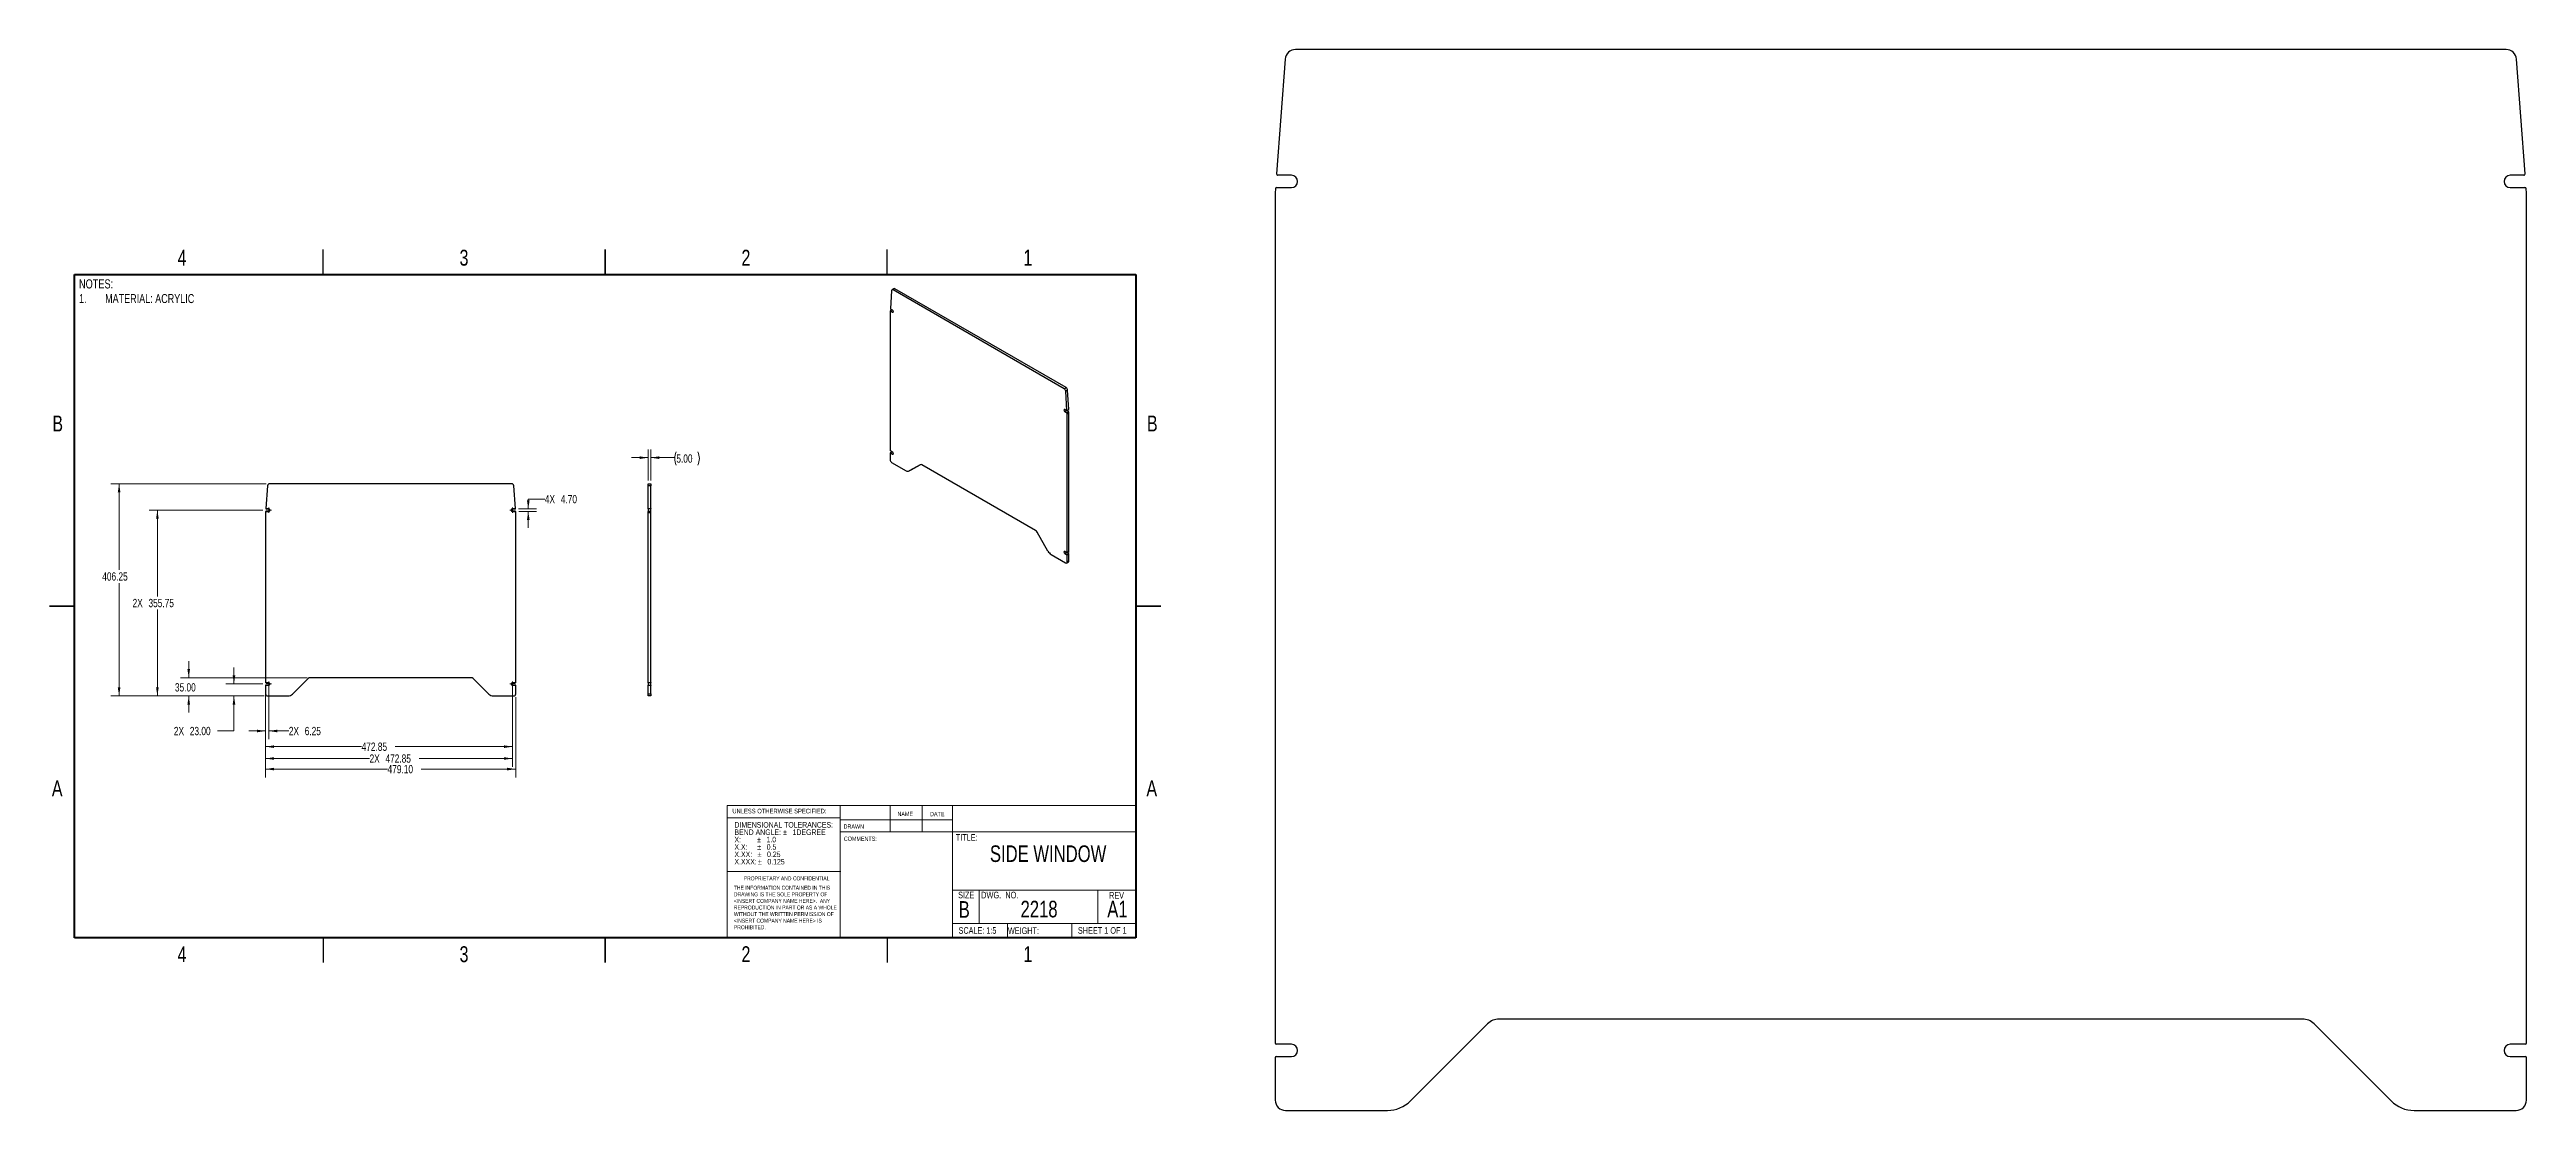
# Model space of a CAD drawing. Header units: millimetres. Extents: x 3 to 952, y -53 to 353.
import ezdxf

# ---------------------------------------------------------------- set-up
doc = ezdxf.new("R2010")
doc.units = ezdxf.units.MM
doc.styles.add('SLDTEXTSTYLE0', font='TXT', dxfattribs={"width": 0.75})
doc.styles.add('SLDTEXTSTYLE1', font='TXT', dxfattribs={"width": 0.6875})
doc.styles.add('SLDTEXTSTYLE2', font='TXT', dxfattribs={"width": 0.694444})
doc.dimstyles.new('SLDDIMSTYLE0', dxfattribs={"dimtxt": 3.175, "dimasz": 3.302, "dimexe": 0, "dimexo": 0.0625, "dimgap": 0.79375, "dimtad": 0, "dimtih": 1, "dimtoh": 1, "dimlfac": 5, "dimrnd": 1e-09, "dimzin": 12, "dimdsep": 46, "dimtxsty": 'SLDTEXTSTYLE0', "dimsah": 1, "dimcen": 0.09, "dimadec": 0, "dimazin": 3, "dimtfac": 1, "dimtofl": 0, "dimtmove": 0, "dimatfit": 3, "dimfxl": 1, "dimfrac": 2, "dimtolj": 1, "dimtzin": 12, "dimarcsym": 0})
doc.dimstyles.new('SLDDIMSTYLE1', dxfattribs={"dimtxt": 3.175, "dimasz": 3.302, "dimexe": 0, "dimexo": 0.0625, "dimgap": 0.79375, "dimtad": 0, "dimtih": 1, "dimtoh": 1, "dimlfac": 5, "dimrnd": 1e-09, "dimzin": 4, "dimdsep": 46, "dimtxsty": 'SLDTEXTSTYLE0', "dimsah": 1, "dimcen": 0.09, "dimadec": 0, "dimazin": 1, "dimtfac": 1, "dimtofl": 0, "dimtmove": 0, "dimatfit": 3, "dimfxl": 1, "dimfrac": 2, "dimtolj": 1, "dimtzin": 12, "dimarcsym": 0})
doc.dimstyles.new('SLDDIMSTYLE2', dxfattribs={"dimtxt": 3.175, "dimasz": 3.302, "dimexe": 0, "dimexo": 0.0625, "dimgap": 0.79375, "dimtad": 0, "dimtih": 1, "dimtoh": 1, "dimlfac": 5, "dimrnd": 1e-09, "dimzin": 4, "dimdsep": 46, "dimtxsty": 'SLDTEXTSTYLE0', "dimsah": 1, "dimcen": 0.09, "dimadec": 0, "dimazin": 1, "dimtfac": 1, "dimtmove": 0, "dimatfit": 0, "dimfxl": 1, "dimfrac": 2, "dimtolj": 1, "dimtzin": 12, "dimarcsym": 0})
doc.dimstyles.new('SLDDIMSTYLE3', dxfattribs={"dimtxt": 3.175, "dimasz": 3.302, "dimexe": 0, "dimexo": 0.0625, "dimgap": 0.79375, "dimtad": 0, "dimtih": 1, "dimtoh": 1, "dimlfac": 5, "dimrnd": 1e-09, "dimzin": 12, "dimdsep": 46, "dimtxsty": 'SLDTEXTSTYLE0', "dimsah": 1, "dimcen": 0.09, "dimadec": 0, "dimazin": 3, "dimtfac": 1, "dimtmove": 0, "dimatfit": 0, "dimfxl": 1, "dimfrac": 2, "dimtolj": 1, "dimtzin": 12, "dimarcsym": 0})

# ---------------------------------------------------------------- blocks, each defined once
blk = doc.blocks.new('SW_NOTE_0')
at = {"color": 0, "linetype": 'Continuous', "lineweight": 0, "attachment_point": 1, "style": 'SLDTEXTSTYLE0'}
for s, insert, char_height in [('NOTES:', (0, 4.51), 3.5), ('1.', (0, -1.15), 3.44), ('MATERIAL: ACRYLIC', (10, -1.15), 3.4396)]:
    blk.add_mtext(s, dxfattribs=dict(at, insert=insert, char_height=char_height))
blk = doc.blocks.new('SW_NOTE_1')
at = {"color": 0, "linetype": 'Continuous', "lineweight": 0, "char_height": 1.524, "attachment_point": 1, "style": 'SLDTEXTSTYLE0'}
for s, insert in [('THE INFORMATION CONTAINED IN THIS', (0, 1.96)), ('WITHOUT THE WRITTEN PERMISSION OF', (0, -8.13)), ('<INSERT COMPANY NAME HERE>.  ANY', (0, -3.08)), ('DRAWING IS THE SOLE PROPERTY OF', (0, -0.56)), ('REPRODUCTION IN PART OR AS A WHOLE', (0, -5.61)), ('<INSERT COMPANY NAME HERE> IS', (0, -10.66)), ('PROHIBITED.', (0, -13.18))]:
    blk.add_mtext(s, dxfattribs=dict(at, insert=insert))
blk = doc.blocks.new('SW_NOTE_2')
at = {"color": 0, "linetype": 'Continuous', "lineweight": 0, "attachment_point": 1, "style": 'SLDTEXTSTYLE0'}
for s, insert, char_height in [('DIMENSIONAL TOLERANCES:', (0, 2.73), 2.1167), ('X:', (0, -2.92), 2.117), ('X.X:', (0, -5.74), 2.117), ('X.XX:', (0, -8.56), 2.117), ('BEND ANGLE:', (0, -0.09), 2.1167), ('%%p', (8.66, -2.92), 2.117), ('%%p', (8.74, -5.74), 2.117), ('%%p', (8.87, -8.56), 2.117), ('1.0', (12.26, -2.92), 2.117), ('0.5', (12.34, -5.74), 2.117), ('0.25', (12.48, -8.56), 2.117), ('%%p', (18.66, -0.09), 2.117), ('1DEGREE', (22.27, -0.09), 2.117), ('X.XXX:', (0, -11.38), 2.117), ('%%p', (9, -11.38), 2.117), ('0.125', (12.61, -11.38), 2.117)]:
    blk.add_mtext(s, dxfattribs=dict(at, insert=insert, char_height=char_height))
blk = doc.blocks.new('_D')
at = {"color": 7, "linetype": 'Continuous', "lineweight": 18}
for p, q in [((86.16, 186.54), (26.64, 186.54)), ((29.81, 186.54), (29.81, 153.58)), ((29.81, 105.29), (29.81, 148.54)), ((85.4, 105.29), (26.64, 105.29))]:
    blk.add_line(p, q, dxfattribs=at)
for points in [[(29.81, 186.54), (29.3, 183.24), (30.32, 183.24)], [(29.81, 105.29), (30.32, 108.59), (29.3, 108.59)]]:
    blk.add_solid(points, dxfattribs=at)
at = {"color": 7, "linetype": 'Continuous', "lineweight": 18, "insert": (23.36, 152.64), "char_height": 3.175, "attachment_point": 1, "style": 'SLDTEXTSTYLE0'}
blk.add_mtext('406.25', dxfattribs=at)
blk = doc.blocks.new('_D_1')
at = {"color": 7, "linetype": 'Continuous', "lineweight": 18}
for p, q in [((85.87, 109.19), (85.87, 74.11)), ((181.69, 104.82), (181.69, 74.11)), ((85.87, 77.29), (132.61, 77.29)), ((181.69, 77.29), (145.51, 77.29))]:
    blk.add_line(p, q, dxfattribs=at)
for points in [[(85.87, 77.29), (89.18, 76.78), (89.18, 77.8)], [(181.69, 77.29), (178.39, 77.8), (178.39, 76.78)]]:
    blk.add_solid(points, dxfattribs=at)
at = {"color": 7, "linetype": 'Continuous', "lineweight": 18, "insert": (132.61, 78.86), "char_height": 3.175, "attachment_point": 1, "style": 'SLDTEXTSTYLE0'}
blk.add_mtext('479.10', dxfattribs=at)
blk = doc.blocks.new('_D_2')
at = {"color": 7, "linetype": 'Continuous', "lineweight": 18}
for p, q in [((85.87, 104.82), (85.87, 82.71)), ((180.44, 107.64), (180.44, 82.71)), ((85.87, 85.88), (122.67, 85.88)), ((180.44, 85.88), (135.57, 85.88))]:
    blk.add_line(p, q, dxfattribs=at)
for points in [[(85.87, 85.88), (89.18, 85.37), (89.18, 86.39)], [(180.44, 85.88), (177.14, 86.39), (177.14, 85.37)]]:
    blk.add_solid(points, dxfattribs=at)
at = {"color": 7, "linetype": 'Continuous', "lineweight": 18, "insert": (122.67, 87.45), "char_height": 3.175, "attachment_point": 1, "style": 'SLDTEXTSTYLE0'}
blk.add_mtext('472.85', dxfattribs=at)
blk = doc.blocks.new('_D_3')
at = {"color": 7, "linetype": 'Continuous', "lineweight": 18}
for p, q in [((73.79, 109.89), (73.79, 116.24)), ((84.88, 109.89), (70.62, 109.89)), ((85.4, 105.29), (70.62, 105.29)), ((73.79, 91.88), (73.79, 105.29)), ((67.44, 91.88), (73.79, 91.88))]:
    blk.add_line(p, q, dxfattribs=at)
for points in [[(73.79, 109.89), (74.3, 113.19), (73.28, 113.19)], [(73.79, 105.29), (73.28, 101.99), (74.3, 101.99)]]:
    blk.add_solid(points, dxfattribs=at)
at = {"color": 7, "linetype": 'Continuous', "lineweight": 18, "char_height": 3.175, "attachment_point": 1, "style": 'SLDTEXTSTYLE0'}
for s, insert in [('2X', (50.78, 93.45)), ('23.00', (56.88, 93.45))]:
    blk.add_mtext(s, dxfattribs=dict(at, insert=insert))
blk = doc.blocks.new('_D_4')
at = {"color": 7, "linetype": 'Continuous', "lineweight": 18}
for p, q in [((84.88, 176.44), (41.29, 176.44)), ((44.46, 176.44), (44.46, 143.41)), ((44.46, 105.29), (44.46, 138.37)), ((85.4, 105.29), (41.29, 105.29))]:
    blk.add_line(p, q, dxfattribs=at)
for points in [[(44.46, 176.44), (43.96, 173.14), (44.97, 173.14)], [(44.46, 105.29), (44.97, 108.59), (43.96, 108.59)]]:
    blk.add_solid(points, dxfattribs=at)
at = {"color": 7, "linetype": 'Continuous', "lineweight": 18, "char_height": 3.175, "attachment_point": 1, "style": 'SLDTEXTSTYLE0'}
for s, insert in [('2X', (34.96, 142.46)), ('355.75', (41.06, 142.46))]:
    blk.add_mtext(s, dxfattribs=dict(at, insert=insert))
blk = doc.blocks.new('_D_5')
at = {"color": 7, "linetype": 'Continuous', "lineweight": 18}
for p, q in [((192.83, 180.67), (186.48, 180.67)), ((186.48, 180.67), (186.48, 176.91)), ((182.75, 176.91), (189.66, 176.91)), ((182.84, 175.97), (189.66, 175.97)), ((186.48, 175.97), (186.48, 169.62))]:
    blk.add_line(p, q, dxfattribs=at)
for points in [[(186.48, 176.91), (186.99, 180.21), (185.97, 180.21)], [(186.48, 175.97), (185.97, 172.67), (186.99, 172.67)]]:
    blk.add_solid(points, dxfattribs=at)
at = {"color": 7, "linetype": 'Continuous', "lineweight": 18, "char_height": 3.175, "attachment_point": 1, "style": 'SLDTEXTSTYLE0'}
for s, insert in [('4X', (192.83, 182.24)), ('4.70', (198.93, 182.24))]:
    blk.add_mtext(s, dxfattribs=dict(at, insert=insert))
blk = doc.blocks.new('_D_6')
at = {"color": 7, "linetype": 'Continuous', "lineweight": 18}
for p, q in [((85.87, 104.82), (85.87, 88.71)), ((87.12, 109.09), (87.12, 88.71)), ((85.87, 91.88), (79.52, 91.88)), ((87.12, 91.88), (94.79, 91.88))]:
    blk.add_line(p, q, dxfattribs=at)
for points in [[(85.87, 91.88), (82.57, 92.39), (82.57, 91.37)], [(87.12, 91.88), (90.43, 91.37), (90.43, 92.39)]]:
    blk.add_solid(points, dxfattribs=at)
at = {"color": 7, "linetype": 'Continuous', "lineweight": 18, "char_height": 3.175, "attachment_point": 1, "style": 'SLDTEXTSTYLE0'}
for s, insert in [('2X', (94.79, 93.45)), ('6.25', (100.88, 93.45))]:
    blk.add_mtext(s, dxfattribs=dict(at, insert=insert))
blk = doc.blocks.new('_D_7')
at = {"color": 7, "linetype": 'Continuous', "lineweight": 18}
for p, q in [((85.87, 104.82), (85.87, 78.16)), ((180.44, 109.09), (180.44, 78.16)), ((85.87, 81.34), (125.71, 81.34)), ((180.44, 81.34), (144.71, 81.34))]:
    blk.add_line(p, q, dxfattribs=at)
for points in [[(85.87, 81.34), (89.18, 80.83), (89.18, 81.85)], [(180.44, 81.34), (177.14, 81.85), (177.14, 80.83)]]:
    blk.add_solid(points, dxfattribs=at)
at = {"color": 7, "linetype": 'Continuous', "lineweight": 18, "char_height": 3.175, "attachment_point": 1, "style": 'SLDTEXTSTYLE0'}
for s, insert in [('2X', (125.71, 82.91)), ('472.85', (131.8, 82.91))]:
    blk.add_mtext(s, dxfattribs=dict(at, insert=insert))
blk = doc.blocks.new('_D_8')
at = {"color": 7, "linetype": 'Continuous', "lineweight": 18}
for p, q in [((56.46, 112.29), (56.46, 118.64)), ((101.76, 112.29), (53.29, 112.29)), ((85.4, 105.29), (53.29, 105.29)), ((56.46, 105.29), (56.46, 98.94))]:
    blk.add_line(p, q, dxfattribs=at)
for points in [[(56.46, 112.29), (56.97, 115.59), (55.96, 115.59)], [(56.46, 105.29), (55.96, 101.99), (56.97, 101.99)]]:
    blk.add_solid(points, dxfattribs=at)
at = {"color": 7, "linetype": 'Continuous', "lineweight": 18, "insert": (51.19, 110.18), "char_height": 3.175, "attachment_point": 1, "style": 'SLDTEXTSTYLE0'}
blk.add_mtext('35.00', dxfattribs=at)
blk = doc.blocks.new('SW_CENTERMARKSYMBOL_0')
at = {"color": 0, "linetype": 'Continuous', "lineweight": 0}
for p, q in [((-0.508, 0), (-0.978, 0)), ((0, 0), (-0.508, 0)), ((0, 0.508), (0, 0.978)), ((0, 0), (0, 0.508)), ((0, 0), (0, -0.508)), ((0, 0), (0.508, 0)), ((0.508, 0), (0.978, 0)), ((0, -0.508), (0, -0.978))]:
    blk.add_line(p, q, dxfattribs=at)
blk = doc.blocks.new('SW_CENTERMARKSYMBOL_1')
at = {"color": 0, "linetype": 'Continuous', "lineweight": 0}
for p, q in [((-0.508, 0), (-0.978, 0)), ((0, 0), (-0.508, 0)), ((0, 0.508), (0, 0.978)), ((0, 0), (0, 0.508)), ((0, 0), (0, -0.508)), ((0, 0), (0.508, 0)), ((0.508, 0), (0.978, 0)), ((0, -0.508), (0, -0.978))]:
    blk.add_line(p, q, dxfattribs=at)
blk = doc.blocks.new('SW_CENTERMARKSYMBOL_2')
at = {"color": 0, "linetype": 'Continuous', "lineweight": 0}
for p, q in [((-0.508, 0), (-0.978, 0)), ((0, 0), (-0.508, 0)), ((0, 0.508), (0, 0.978)), ((0, 0), (0, 0.508)), ((0, 0), (0, -0.508)), ((0, 0), (0.508, 0)), ((0.508, 0), (0.978, 0)), ((0, -0.508), (0, -0.978))]:
    blk.add_line(p, q, dxfattribs=at)
blk = doc.blocks.new('SW_CENTERMARKSYMBOL_3')
at = {"color": 0, "linetype": 'Continuous', "lineweight": 0}
for p, q in [((-0.508, 0), (-0.978, 0)), ((0, 0), (-0.508, 0)), ((0, 0.508), (0, 0.978)), ((0, 0), (0, 0.508)), ((0, 0), (0, -0.508)), ((0, 0), (0.508, 0)), ((0.508, 0), (0.978, 0)), ((0, -0.508), (0, -0.978))]:
    blk.add_line(p, q, dxfattribs=at)
blk = doc.blocks.new('_D_9')
at = {"color": 7, "linetype": 'Continuous', "lineweight": 18}
for p, q in [((232.38, 187.81), (232.38, 199.71)), ((233.38, 187.81), (233.38, 199.71)), ((232.38, 196.54), (226.03, 196.54)), ((233.38, 196.54), (242.57, 196.54))]:
    blk.add_line(p, q, dxfattribs=at)
for centre, start, end in [((248.21, 196.21), 153.43495, 206.56505), ((246.34, 196.21), 333.43495, 26.56505)]:
    blk.add_arc(centre, 5.64, start, end, dxfattribs=at)
for points in [[(232.38, 196.54), (229.08, 197.05), (229.08, 196.03)], [(233.38, 196.54), (236.68, 196.03), (236.68, 197.05)]]:
    blk.add_solid(points, dxfattribs=at)
at = {"color": 7, "linetype": 'Continuous', "lineweight": 18, "insert": (243.17, 197.79), "char_height": 3.175, "attachment_point": 1, "style": 'SLDTEXTSTYLE0'}
blk.add_mtext('5.00', dxfattribs=at)

msp = doc.modelspace()

# ---------------------------------------------------------------- linework, layer by layer
at = {"color": 7, "linetype": 'Continuous', "lineweight": 25}
for p, q in [((943.7578, 352.8202), (480.2598, 352.8202)), ((476.2708, 349.1166), (473.0078, 305.2072)), ((951.0098, 305.2072), (947.7468, 349.1166)), ((478.7088, 304.6702), (473.5064, 304.6702)), ((950.5112, 304.6702), (945.3088, 304.6702)), ((472.4588, 297.6718), (472.4588, -27.5798)), ((472.5842, 299.5072), (472.4698, 297.9682)), ((473.0828, 299.9702), (478.7088, 299.9702)), ((945.3088, 299.9702), (950.9348, 299.9702)), ((951.5478, 297.9682), (951.4334, 299.5072)), ((951.5588, -27.5798), (951.5588, 297.6718)), ((107.95, 266.7), (107.95, 276.225)), ((215.9, 276.226), (215.9, 266.699)), ((215.9, 266.7), (215.9, 276.225)), ((323.85, 266.7), (323.85, 276.225)), ((325.5841, 260.4965), (325.1227, 253.5921)), ((326.4554, 261.2235), (325.7483, 260.8153)), ((326.8554, 261.1839), (326.1483, 260.7757)), ((391.6968, 222.9353), (326.1483, 260.7757)), ((392.4039, 223.3435), (326.8554, 261.1839)), ((325.045, 252.4064), (325.045, 199.2901)), ((325.0628, 252.6959), (325.0466, 252.4539)), ((325.7688, 253.1314), (325.0833, 252.7357)), ((325.1333, 252.7308), (325.9289, 252.2715)), ((325.9289, 253.039), (325.1932, 253.4637)), ((391.6968, 222.9353), (392.4039, 223.3435)), ((392.968, 222.413), (392.2609, 222.0048)), ((392.7224, 214.5677), (392.2609, 222.0048)), ((393.4295, 214.9759), (392.968, 222.413)), ((392.6519, 214.5207), (391.9161, 214.9454)), ((391.9161, 214.1779), (392.7118, 213.7185)), ((392.7019, 214.5157), (393.409, 214.9239)), ((392.7118, 213.7185), (393.4189, 214.1267)), ((392.7224, 214.5677), (393.4295, 214.9759)), ((393.4189, 214.1267), (392.7235, 214.5282)), ((393.4894, 214.0104), (392.7823, 213.6022)), ((392.7985, 213.3416), (392.7823, 213.6022)), ((392.7985, 213.3416), (393.5056, 213.7498)), ((393.5071, 213.7005), (392.8, 213.2922)), ((392.8, 160.176), (392.8, 213.2922)), ((393.5056, 213.7498), (393.4894, 214.0104)), ((393.5071, 160.5842), (393.5071, 213.7005)), ((325.9289, 198.6982), (325.1157, 199.1676)), ((325.045, 198.3593), (325.045, 195.7218)), ((325.7513, 198.8008), (325.0658, 198.405)), ((325.1157, 198.4001), (325.9289, 197.9307)), ((325.6107, 194.742), (331.1262, 191.5581)), ((336.5493, 193.8442), (332.3762, 191.4343)), ((332.3762, 191.4343), (333.0833, 191.8425)), ((333.0833, 191.8425), (336.5578, 193.849)), ((380.6708, 168.6723), (337.1743, 193.7823)), ((86.6365, 185.7967), (85.9839, 177.0148)), ((180.1339, 186.5374), (87.4343, 186.5374)), ((181.5843, 177.0148), (180.9317, 185.7967)), ((232.3794, 186.5374), (233.3794, 186.5374)), ((232.3794, 185.7967), (232.3794, 186.5374)), ((233.3794, 185.7967), (232.3794, 185.7967)), ((232.3794, 177.0148), (232.3794, 185.7967)), ((233.3794, 186.5374), (233.3794, 185.7967)), ((233.3794, 177.0148), (233.3794, 185.7967)), ((85.8741, 175.5077), (85.8741, 110.4574)), ((85.8992, 175.8748), (85.8763, 175.567)), ((85.9989, 175.9674), (87.1241, 175.9674)), ((87.1241, 176.9074), (86.0836, 176.9074)), ((181.4846, 176.9074), (180.4441, 176.9074)), ((180.4441, 175.9674), (181.5693, 175.9674)), ((181.6919, 175.567), (181.669, 175.8748)), ((181.6941, 110.4574), (181.6941, 175.5077)), ((232.3794, 177.0148), (233.3794, 177.0148)), ((232.3794, 176.9074), (232.3794, 177.0148)), ((233.3794, 176.9074), (232.3794, 176.9074)), ((232.3794, 176.9074), (232.3794, 175.9674)), ((232.3794, 175.9674), (233.3794, 175.9674)), ((232.3794, 175.8748), (232.3794, 175.9674)), ((233.3794, 175.8748), (232.3794, 175.8748)), ((232.3794, 175.567), (232.3794, 175.8748)), ((232.3794, 175.567), (233.3794, 175.567)), ((232.3794, 175.5077), (232.3794, 175.567)), ((233.3794, 175.5077), (232.3794, 175.5077)), ((232.3794, 110.4574), (232.3794, 175.5077)), ((233.3794, 177.0148), (233.3794, 176.9074)), ((233.3794, 175.9674), (233.3794, 176.9074)), ((233.3794, 175.9674), (233.3794, 175.8748)), ((233.3794, 175.567), (233.3794, 175.8748)), ((233.3794, 175.567), (233.3794, 175.5077)), ((233.3794, 110.4574), (233.3794, 175.5077)), ((385.4689, 160.7846), (381.2958, 168.0126)), ((386.7189, 159.465), (392.2343, 156.2811)), ((392.7293, 160.1352), (391.9161, 160.6046)), ((391.9161, 159.8371), (392.7293, 159.3676)), ((392.6343, 156.2414), (393.3414, 156.6497)), ((392.7293, 159.3676), (393.4364, 159.7758)), ((392.7793, 160.1302), (393.4864, 160.5384)), ((392.8, 160.176), (393.5071, 160.5842)), ((393.5071, 159.6534), (392.8, 159.2452)), ((392.8, 156.6077), (392.8, 159.2452)), ((392.8, 156.6077), (393.5071, 157.0159)), ((393.4364, 159.7758), (392.8009, 160.1427)), ((393.5071, 157.0159), (393.5071, 159.6534)), ((3.174, 139.7), (12.701, 139.7)), ((12.7, 139.7), (3.175, 139.7)), ((428.626, 139.7), (419.099, 139.7)), ((419.1, 139.7), (428.625, 139.7)), ((85.8741, 109.3174), (85.8741, 106.0874)), ((87.1241, 110.3574), (85.9741, 110.3574)), ((85.9741, 109.4174), (87.1241, 109.4174)), ((86.6741, 105.2874), (94.4741, 105.2874)), ((102.1435, 111.9213), (96.2419, 106.0196)), ((164.5408, 112.2874), (103.0274, 112.2874)), ((171.3264, 106.0196), (165.4247, 111.9213)), ((173.0941, 105.2874), (180.8941, 105.2874)), ((181.5941, 110.3574), (180.4441, 110.3574)), ((180.4441, 109.4174), (181.5941, 109.4174)), ((181.6941, 106.0874), (181.6941, 109.3174)), ((232.3794, 110.4574), (233.3794, 110.4574)), ((232.3794, 110.3574), (232.3794, 110.4574)), ((233.3794, 110.3574), (232.3794, 110.3574)), ((232.3794, 110.3574), (232.3794, 109.4174)), ((232.3794, 109.4174), (233.3794, 109.4174)), ((232.3794, 109.3174), (232.3794, 109.4174)), ((232.3794, 106.0874), (232.3794, 109.3174)), ((233.3794, 109.3174), (232.3794, 109.3174)), ((232.3794, 105.2874), (232.3794, 106.0874)), ((232.3794, 106.0874), (233.3794, 106.0874)), ((233.3794, 105.2874), (232.3794, 105.2874)), ((233.3794, 110.4574), (233.3794, 110.3574)), ((233.3794, 109.4174), (233.3794, 110.3574)), ((233.3794, 109.4174), (233.3794, 109.3174)), ((233.3794, 106.0874), (233.3794, 109.3174)), ((233.3794, 106.0874), (233.3794, 105.2874)), ((107.95, 12.7), (107.95, 3.175)), ((215.9, 3.174), (215.9, 12.701)), ((215.9, 12.7), (215.9, 3.175)), ((323.85, 12.7), (323.85, 3.175)), ((865.7923, -18.4298), (558.2253, -18.4298)), ((478.7088, -28.0798), (472.9588, -28.0798)), ((553.8059, -20.2604), (524.2976, -49.7687)), ((899.72, -49.7687), (870.2117, -20.2604)), ((951.0588, -28.0798), (945.3088, -28.0798)), ((472.4588, -33.2798), (472.4588, -49.4298)), ((472.9588, -32.7798), (478.7088, -32.7798)), ((945.3088, -32.7798), (951.0588, -32.7798)), ((951.5588, -49.4298), (951.5588, -33.2798)), ((476.4588, -53.4298), (515.4588, -53.4298)), ((908.5588, -53.4298), (947.5588, -53.4298))]:
    msp.add_line(p, q, dxfattribs=at)
at = {"color": 7, "linetype": 'Continuous', "lineweight": 50}
for p, q in [((12.7, 12.7), (12.7, 266.7)), ((12.7, 266.7), (419.1, 266.7)), ((419.1, 266.7), (419.1, 12.7)), ((419.1, 12.7), (12.7, 12.7))]:
    msp.add_line(p, q, dxfattribs=at)
at = {"color": 8, "linetype": 'Continuous', "lineweight": 25}
for p, q in [((325.7981, 253.1145), (325.1333, 252.7308)), ((325.9289, 252.2715), (326.2613, 252.4633)), ((391.9161, 214.1779), (392.5809, 214.5616)), ((325.7805, 198.7839), (325.1157, 198.4001)), ((325.9289, 197.9307), (326.2613, 198.1225)), ((391.9161, 159.8371), (392.5809, 160.2208))]:
    msp.add_line(p, q, dxfattribs=at)
at = {"color": 7, "linetype": 'Continuous', "lineweight": 18}
for p, q in [((262.6786, 12.7), (262.6786, 63.4037)), ((262.6786, 63.4037), (419.1, 63.4037)), ((305.9481, 58.6742), (262.6786, 58.6742)), ((305.9481, 63.4037), (305.9481, 12.7)), ((305.9481, 57.8319), (348.903, 57.8319)), ((324.9852, 63.4037), (324.9852, 53.2688)), ((337.2431, 63.4037), (337.2431, 53.2688)), ((348.903, 63.4037), (348.903, 12.7)), ((305.9481, 53.2688), (348.903, 53.2688)), ((348.903, 53.2688), (419.1, 53.2688)), ((262.6786, 38.0519), (306.1016, 38.0519)), ((348.903, 30.9845), (419.1, 30.9845)), ((359.0753, 30.9845), (359.0753, 18.1073)), ((404.5728, 30.9845), (404.5728, 18.1073)), ((348.903, 18.1073), (419.1, 18.1073)), ((369.9362, 18.1073), (369.9362, 12.7)), ((394.6227, 18.1073), (394.6227, 12.7))]:
    msp.add_line(p, q, dxfattribs=at)
at = {"color": 7, "linetype": 'Continuous', "lineweight": 25, "flags": 128}
for points in [[(326.1483, 260.7757), (326.0431, 260.825), (325.9415, 260.8498), (325.8472, 260.8493), (325.7634, 260.8233), (325.693, 260.773), (325.6385, 260.6999), (325.6018, 260.6066), (325.5841, 260.4965)], [(325.1333, 252.7308), (325.1201, 252.7369), (325.1074, 252.74), (325.0956, 252.74), (325.0852, 252.7367), (325.0764, 252.7304), (325.0696, 252.7213), (325.065, 252.7096), (325.0628, 252.6959)], [(325.9289, 252.2715), (326.0561, 252.2272), (326.1639, 252.2482), (326.236, 252.3311), (326.2613, 252.4634), (326.236, 252.6248), (326.1639, 252.7909), (326.0561, 252.9364), (325.9289, 253.039)], [(391.9161, 214.9454), (391.7889, 214.9896), (391.6811, 214.9687), (391.6091, 214.8857), (391.5838, 214.7535), (391.6091, 214.592), (391.6811, 214.4259), (391.7889, 214.2805), (391.9161, 214.1779)], [(392.6519, 214.5207), (392.6663, 214.5141), (392.6801, 214.5112), (392.6928, 214.5121), (392.7037, 214.5169), (392.7124, 214.5252), (392.7186, 214.5368), (392.722, 214.5512), (392.7224, 214.5677)], [(325.9289, 197.9307), (326.0561, 197.8865), (326.1639, 197.9074), (326.236, 197.9903), (326.2613, 198.1226), (326.236, 198.2841), (326.1639, 198.4501), (326.0561, 198.5956), (325.9289, 198.6982)], [(391.9161, 160.6046), (391.7889, 160.6488), (391.6811, 160.6279), (391.6091, 160.545), (391.5838, 160.4127), (391.6091, 160.2512), (391.6811, 160.0851), (391.7889, 159.9397), (391.9161, 159.8371)]]:
    msp.add_lwpolyline(points, dxfattribs=at)
at = {"color": 7, "linetype": 'Continuous', "lineweight": 25}
for centre, radius, start, end in [((480.2598, 348.8202), 4, 90, 175.75), ((943.7578, 348.8202), 4, 4.25, 90), ((473.5064, 305.1702), 0.5, 175.75, 270), ((478.7088, 302.3202), 2.35, 270, 90), ((945.3088, 302.3202), 2.35, 90, 270), ((950.5112, 305.1702), 0.5, 270, 4.25), ((476.4588, 297.6718), 4, 175.75, 180), ((473.0828, 299.4702), 0.5, 90, 175.75), ((950.9348, 299.4702), 0.5, 4.25, 90), ((947.5588, 297.6718), 4, 0, 4.25), ((326.6216, 260.8625), 0.3974, 53.9705489, 114.7189927), ((325.7577, 252.4068), 0.7127, 176.2136114, 180.0360387), ((325.2744, 253.5919), 0.1517, 179.9056826, 237.6397007), ((391.0248, 221.8916), 1.2413, 5.2321614, 57.2224655), ((391.7319, 222.2998), 1.2413, 5.2321614, 57.2224655), ((392.6278, 213.5881), 0.1552, 5.2321614, 57.2224655), ((392.0035, 213.2918), 0.7965, 0.0322466, 3.5815943), ((393.3795, 214.9656), 0.051, 305.263659, 11.6266902), ((393.3349, 213.9963), 0.1552, 5.2321614, 57.2224655), ((392.7106, 213.7), 0.7965, 0.0322466, 3.5815943), ((325.1986, 199.2971), 0.1537, 182.6054785, 237.3945217), ((325.0881, 198.3663), 0.0437, 50.7967148, 189.214037), ((326.2732, 195.7777), 1.2294, 182.6054785, 237.3945217), ((331.8584, 192.5802), 1.2574, 234.3818273, 294.3139522), ((336.8081, 193.2713), 0.6287, 54.3818273, 114.3139522), ((87.4343, 185.7374), 0.8, 90, 175.75), ((180.1339, 185.7374), 0.8, 4.25, 90), ((86.6741, 175.5077), 0.8, 175.75, 180), ((85.9989, 175.8674), 0.1, 90, 175.75), ((86.0836, 177.0074), 0.1, 175.75, 270), ((87.1241, 176.4374), 0.47, 270, 90), ((180.4441, 176.4374), 0.47, 90, 270), ((181.4846, 177.0074), 0.1, 270, 4.25), ((181.5693, 175.8674), 0.1, 4.25, 90), ((180.8941, 175.5077), 0.8, 0, 4.25), ((379.7164, 167.1423), 1.8033, 28.8556089, 58.0453284), ((388.6277, 162.5251), 3.6066, 208.8556089, 238.0453284), ((392.4551, 156.5518), 0.3494, 230.7967148, 9.214037), ((392.7569, 160.169), 0.0437, 230.7967148, 9.214037), ((392.6465, 159.2382), 0.1537, 2.6054785, 57.3945217), ((393.1266, 156.9675), 0.3836, 304.0563508, 7.2558296), ((393.3536, 159.6464), 0.1537, 2.6054785, 57.3945217), ((393.4595, 160.5782), 0.048, 304.0563509, 7.2558295), ((85.9741, 110.4574), 0.1, 180, 270), ((85.9741, 109.3174), 0.1, 90, 180), ((86.6741, 106.0874), 0.8, 180, 270), ((87.1241, 109.8874), 0.47, 270, 90), ((94.4741, 107.7874), 2.5, 270, 315), ((103.0274, 111.0374), 1.25, 90, 135), ((164.5408, 111.0374), 1.25, 45, 90), ((173.0941, 107.7874), 2.5, 225, 270), ((180.4441, 109.8874), 0.47, 90, 270), ((180.8941, 106.0874), 0.8, 270, 0), ((181.5941, 110.4574), 0.1, 270, 0), ((181.5941, 109.3174), 0.1, 0, 90), ((558.2253, -24.6798), 6.25, 90, 135), ((865.7923, -24.6798), 6.25, 45, 90), ((472.9588, -27.5798), 0.5, 180, 270), ((478.7088, -30.4298), 2.35, 270, 90), ((945.3088, -30.4298), 2.35, 90, 270), ((951.0588, -27.5798), 0.5, 270, 0), ((472.9588, -33.2798), 0.5, 90, 180), ((951.0588, -33.2798), 0.5, 360, 90), ((476.4588, -49.4298), 4, 180, 270), ((515.4588, -40.9298), 12.5, 270, 315), ((908.5588, -40.9298), 12.5, 225, 270), ((947.5588, -49.4298), 4, 270, 0)]:
    msp.add_arc(centre, radius, start, end, dxfattribs=at)

# ---------------------------------------------------------------- block references
at = {"color": 7, "linetype": 'Continuous', "lineweight": 0}
for name, p in [('SW_NOTE_0', (14.463, 260.3295)), ('SW_CENTERMARKSYMBOL_1', (87.1241, 176.4374)), ('SW_CENTERMARKSYMBOL_2', (180.4441, 176.4374)), ('SW_CENTERMARKSYMBOL_0', (87.1241, 109.8874)), ('SW_CENTERMARKSYMBOL_3', (180.4441, 109.8874)), ('SW_NOTE_2', (265.4132, 54.2766)), ('SW_NOTE_1', (265.2142, 30.6576))]:
    msp.add_blockref(name, p, dxfattribs=at)

# ---------------------------------------------------------------- texts
for s, insert, char_height, attachment_point, style in [('4', (53.9136, 276.1637), 6.096, 2, 'SLDTEXTSTYLE0'), ('3', (161.8636, 276.1637), 6.096, 2, 'SLDTEXTSTYLE0'), ('2', (269.8136, 276.1637), 6.096, 2, 'SLDTEXTSTYLE0'), ('1', (377.7636, 276.1637), 6.096, 2, 'SLDTEXTSTYLE0'), ('B', (6.3034, 212.6637), 6.096, 2, 'SLDTEXTSTYLE0'), ('B', (425.4034, 212.6637), 6.096, 2, 'SLDTEXTSTYLE0'), ('A', (6.1066, 72.9637), 6.096, 2, 'SLDTEXTSTYLE0'), ('A', (425.2066, 72.9637), 6.096, 2, 'SLDTEXTSTYLE0'), ('UNLESS OTHERWISE SPECIFIED:', (264.6171, 62.1158), 1.778, 1, 'SLDTEXTSTYLE0'), ('NAME', (327.8238, 60.923), 1.651, 1, 'SLDTEXTSTYLE0'), ('DATE', (340.3149, 60.8789), 1.651, 1, 'SLDTEXTSTYLE0'), ('DRAWN', (307.1966, 56.1227), 1.651, 1, 'SLDTEXTSTYLE0'), ('COMMENTS:', (307.2838, 51.4535), 1.651, 1, 'SLDTEXTSTYLE0'), ('TITLE:', (350.1934, 52.393), 2.54, 1, 'SLDTEXTSTYLE0'), ('SIDE WINDOW', (385.5158, 48.0717), 6.35, 2, 'SLDTEXTSTYLE0'), ('PROPRIETARY AND CONFIDENTIAL', (268.9893, 36.2029), 1.524, 1, 'SLDTEXTSTYLE0'), ('SIZE', (351.0796, 30.358), 2.54, 1, 'SLDTEXTSTYLE0'), ('DWG.  NO.', (359.8807, 30.3225), 2.54, 1, 'SLDTEXTSTYLE2'), ('REV', (408.8849, 30.2233), 2.54, 1, 'SLDTEXTSTYLE0'), ('B', (351.28, 26.7244), 6.35, 1, 'SLDTEXTSTYLE0'), ('2218', (382.0562, 26.8729), 6.35, 2, 'SLDTEXTSTYLE0'), ('A1', (412.0647, 26.8636), 6.35, 2, 'SLDTEXTSTYLE0'), ('3', (161.8636, 9.4637), 6.096, 2, 'SLDTEXTSTYLE0'), ('2', (269.8136, 9.4637), 6.096, 2, 'SLDTEXTSTYLE0'), ('SCALE: 1:5', (351.2486, 16.7647), 2.54, 1, 'SLDTEXTSTYLE0'), ('WEIGHT:', (370.14, 16.6777), 2.54, 1, 'SLDTEXTSTYLE0'), ('SHEET 1 OF 1', (396.9309, 16.7729), 2.54, 1, 'SLDTEXTSTYLE1'), ('4', (53.9136, 9.4637), 6.096, 2, 'SLDTEXTSTYLE0'), ('1', (377.7636, 9.4637), 6.096, 2, 'SLDTEXTSTYLE0')]:
    msp.add_mtext(s, dxfattribs=dict(at, insert=insert, char_height=char_height, attachment_point=attachment_point, style=style))

# ---------------------------------------------------------------- dimensions: what is measured, and where the dimension line sits
at = {"color": 7, "linetype": 'Continuous', "lineweight": 18}
for base, p1, p2, text, dimstyle, picture, middle in [((233.3794, 196.5374), (232.3794, 186.5374), (233.3794, 186.5374), '(<>)', 'SLDDIMSTYLE2', '_D_9', (247.2725, 196.5374)), ((87.1241, 91.8814), (85.8741, 106.0874), (87.1241, 110.3574), '2X <>', 'SLDDIMSTYLE3', '_D_6', (101.9403, 91.8814)), ((180.4441, 81.3379), (85.8741, 106.0874), (180.4441, 110.3574), '2X <>', 'SLDDIMSTYLE0', '_D_7', (135.2062, 81.3379))]:
    dim = msp.add_linear_dim(base=base, p1=p1, p2=p2, text=text, dimstyle=dimstyle, dxfattribs=at)
    dim.commit()
    dim.dimension.update_dxf_attribs({"geometry": picture, "text_midpoint": middle, "dimtype": 160})
for base, p2, dimstyle, picture, middle in [((29.8107, 186.5374), (87.4343, 186.5374), 'SLDDIMSTYLE0', '_D', (29.8107, 151.0638)), ((56.4641, 112.2874), (103.0274, 112.2874), 'SLDDIMSTYLE2', '_D_8', (56.4641, 108.6115))]:
    dim = msp.add_linear_dim(base=base, p1=(86.6741, 105.2874), p2=p2, angle=90, dimstyle=dimstyle, dxfattribs=at)
    dim.commit()
    dim.dimension.update_dxf_attribs({"geometry": picture, "text_midpoint": middle, "dimtype": 160})
for base, p1, p2, text, dimstyle, picture, middle in [((186.4825, 175.9674), (181.4846, 176.9074), (181.5693, 175.9674), '4X <>', 'SLDDIMSTYLE2', '_D_5', (186.4825, 180.6674)), ((44.4641, 176.4374), (86.6741, 105.2874), (86.1461, 176.4374), '2X <>', 'SLDDIMSTYLE0', '_D_4', (44.4641, 140.8864)), ((73.7905, 109.8874), (86.6741, 105.2874), (86.1461, 109.8874), '2X <>', 'SLDDIMSTYLE2', '_D_3', (73.7905, 91.8814))]:
    dim = msp.add_linear_dim(base=base, p1=p1, p2=p2, angle=90, text=text, dimstyle=dimstyle, dxfattribs=at)
    dim.commit()
    dim.dimension.update_dxf_attribs({"geometry": picture, "text_midpoint": middle, "dimtype": 160})
for base, p1, p2, dimstyle, picture, middle in [((181.6941, 77.2874), (85.8741, 110.4574), (181.6941, 106.0874), 'SLDDIMSTYLE1', '_D_1', (139.0575, 77.2874)), ((180.4441, 85.8814), (85.8741, 106.0874), (180.4441, 108.9094), 'SLDDIMSTYLE0', '_D_2', (129.1186, 85.8814))]:
    dim = msp.add_linear_dim(base=base, p1=p1, p2=p2, dimstyle=dimstyle, dxfattribs=at)
    dim.commit()
    dim.dimension.update_dxf_attribs({"geometry": picture, "text_midpoint": middle, "dimtype": 160})

doc.saveas('drawing.dxf')
